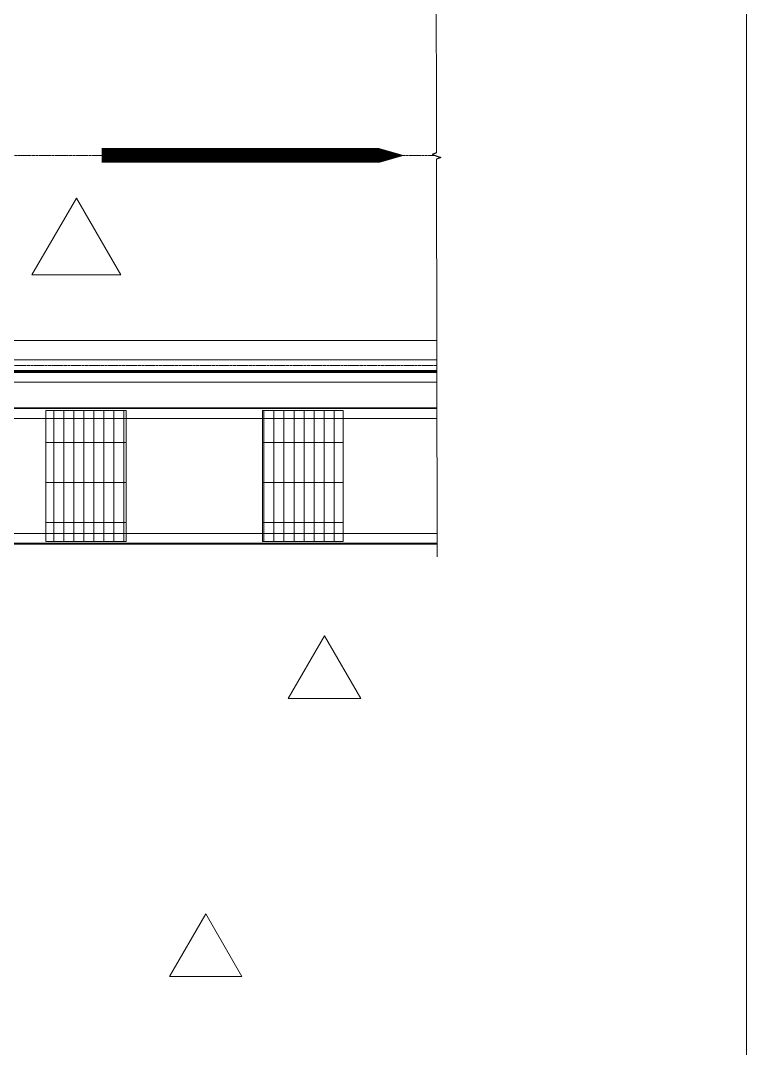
# Model space of a CAD drawing. Header units: inches. Extents: x 209270 to 234360, y -180214 to -150194.
# Drawn here: x 230044 to 234360, y -166874 to -160761 of the extents above; entities that cross this region are included whole.
import ezdxf

# ---------------------------------------------------------------- set-up
doc = ezdxf.new("R2010")
doc.units = ezdxf.units.IN
doc.header["$LTSCALE"] = 10
doc.header["$MEASUREMENT"] = 0
doc.linetypes.add('CENTER', pattern=[2, 1.25, -0.25, 0.25, -0.25])
doc.linetypes.add('HIDDEN', pattern=[0.375, 0.25, -0.125])
doc.layers.get('0').update_dxf_attribs({"color": 1})
for name, color, linetype, lineweight in [('All Bought', 1, 'Continuous', 9), ('AM_VIEWS', 1, 'Continuous', 0), ('Belt', 1, 'Continuous', 9), ('CEN', 1, 'CENTER', 9), ('DIM', 1, 'Continuous', 13), ('HIDDEN', 1, 'HIDDEN', 9), ('MAIN OBJECT', 1, 'Continuous', 18), ('REV-C', 1, 'Continuous', 18), ('REV-F', 1, 'Continuous', 9)]:
    doc.layers.add(name, color=color, linetype=linetype, lineweight=lineweight)

# ---------------------------------------------------------------- blocks, each defined once
blk = doc.blocks.new('A$C89229f85')
at = {"layer": 'DIM'}
blk.add_lwpolyline([(0, 0, 0, 312.5, 0), (-542.2, 0, 125, 125, 0), (-2572.9, 0, 125, 125, 0)], format="xyseb", dxfattribs=at)
blk = doc.blocks.new('A$Cdc69ee36')
h = blk.add_hatch()
h.set_pattern_fill('GRATE', color=256, scale=75, angle=89.99999)
h.set_pattern_definition([(89.999995, (-345791.23, -616422.02), (-59.53125, 5.6e-06), []), (179.999995, (-345791.23, -616422.02), (-2e-05, -238.125), [])])
h.paths.add_polyline_path([(-479.1, -1), (0, -1), (0, 779), (-479.1, 779)])
blk.add_lwpolyline([(-479.1, -1), (0, -1), (0, 779), (-479.1, 779)], close=True)
blk = doc.blocks.new('A$Ca106b763')
at = {"layer": 'REV-C'}
blk.add_lwpolyline([(0, 373.2), (-215.5, 0), (215.5, 0)], close=True, dxfattribs=at)
blk = doc.blocks.new('A$Cdd6af47b')
at = {"layer": 'REV-F'}
blk.add_lwpolyline([(-263.9, 457), (-527.7, 0), (0, 0)], close=True, dxfattribs=at)
blk = doc.blocks.new('MECH_DRAWING')
for p, q in [((232517.5, -161547.9, 8677319974), (232491.8, -161557.4, 8677319974)), ((232491.8, -161557.4, 8677319974), (232543.3, -161576, 8677319974)), ((232543.3, -161576, 8677319974), (232517.6, -161585.4, 8677319974))]:
    blk.add_line(p, q)
at = {"layer": 'AM_VIEWS'}
blk.add_lwpolyline([(209270.3, -150194), (234359.8, -150194), (234359.8, -180214.3), (209270.3, -180214.3)], close=True, dxfattribs=at)
at = {"layer": 'Belt'}
blk.add_line((232519.4, -162663.7, 0), (219599.9, -162663.7, 0), dxfattribs=at)
at = {"layer": 'CEN'}
for p, q in [((220011.9, -161563.7), (232509.3, -161563.7)), ((232519.7, -162813.7), (221148.1, -162813.7)), ((228886.8, -162846.2), (232519.8, -162846.2)), ((228886.8, -162846.2), (232519.8, -162846.2)), ((232519.8, -162846.2), (229065, -162846.2))]:
    blk.add_line(p, q, dxfattribs=at)
at = {"layer": 'HIDDEN'}
for p, q in [((232519.8, -162847.6, 7050750846.7), (221148.1, -162847.6, 7050750846.7)), ((232519.8, -162843.3, 8564264015.9), (229065, -162843.3, 8676235979.2)), ((232519.8, -162849, 8564263700.2), (229065, -162849, 8676235979.2))]:
    blk.add_line(p, q, dxfattribs=at)
at = {"layer": 'MAIN OBJECT'}
for p, q in [((232519.6, -162778.7), (221148.1, -162778.7)), ((232519.6, -162779.6), (229065, -162779.6)), ((232519.8, -162853.7), (221148.1, -162853.7)), ((232519.9, -162912.8), (229065, -162912.8)), ((232520.1, -163063.7), (228511.9, -163063.7, 0.8)), ((232520.1, -163069.2), (228511.9, -163069.2, 0.8)), ((232520.2, -163128.2), (228511.9, -163128.2, 0.8)), ((232521.4, -163811), (228511.9, -163811, 0.8)), ((232521.5, -163870), (228511.9, -163870, 0.8)), ((232521.5, -163876), (228511.9, -163876, 0.8))]:
    blk.add_line(p, q, dxfattribs=at)
at = {"layer": 'MAIN OBJECT', "linetype": 'Continuous'}
for points, elevation in [([(232513.5, -159182.4), (232517.5, -161547.9)], 8681001246.1), ([(232517.6, -161585.4), (232521.6, -163951)], 8677319974)]:
    blk.add_lwpolyline(points, dxfattribs=dict(at, elevation=elevation))
at = {"xscale": 0.7000000000000001, "yscale": 0.7000000000000001, "zscale": 0.7000000000000001}
blk.add_blockref('A$C89229f85', (232326.7, -161563.7), dxfattribs=at)
at = {"layer": 'All Bought', "xscale": -1}
for p in [(230193.4, -163858.6, 293016688.1), (231482.4, -163858.6, 293016688.1)]:
    blk.add_blockref('A$Cdc69ee36', p, dxfattribs=at)
at = {"layer": 'REV-C'}
for p in [(231850.9, -164793.9, -4.7), (231144.6, -166446.2, -4.7)]:
    blk.add_blockref('A$Ca106b763', p, dxfattribs=at)
at = {"layer": 'REV-F'}
blk.add_blockref('A$Cdd6af47b', (230639.4, -162274.1, 0), dxfattribs=at)

msp = doc.modelspace()

# ---------------------------------------------------------------- block references
msp.add_blockref('MECH_DRAWING', (0, 0))

doc.saveas('drawing.dxf')
